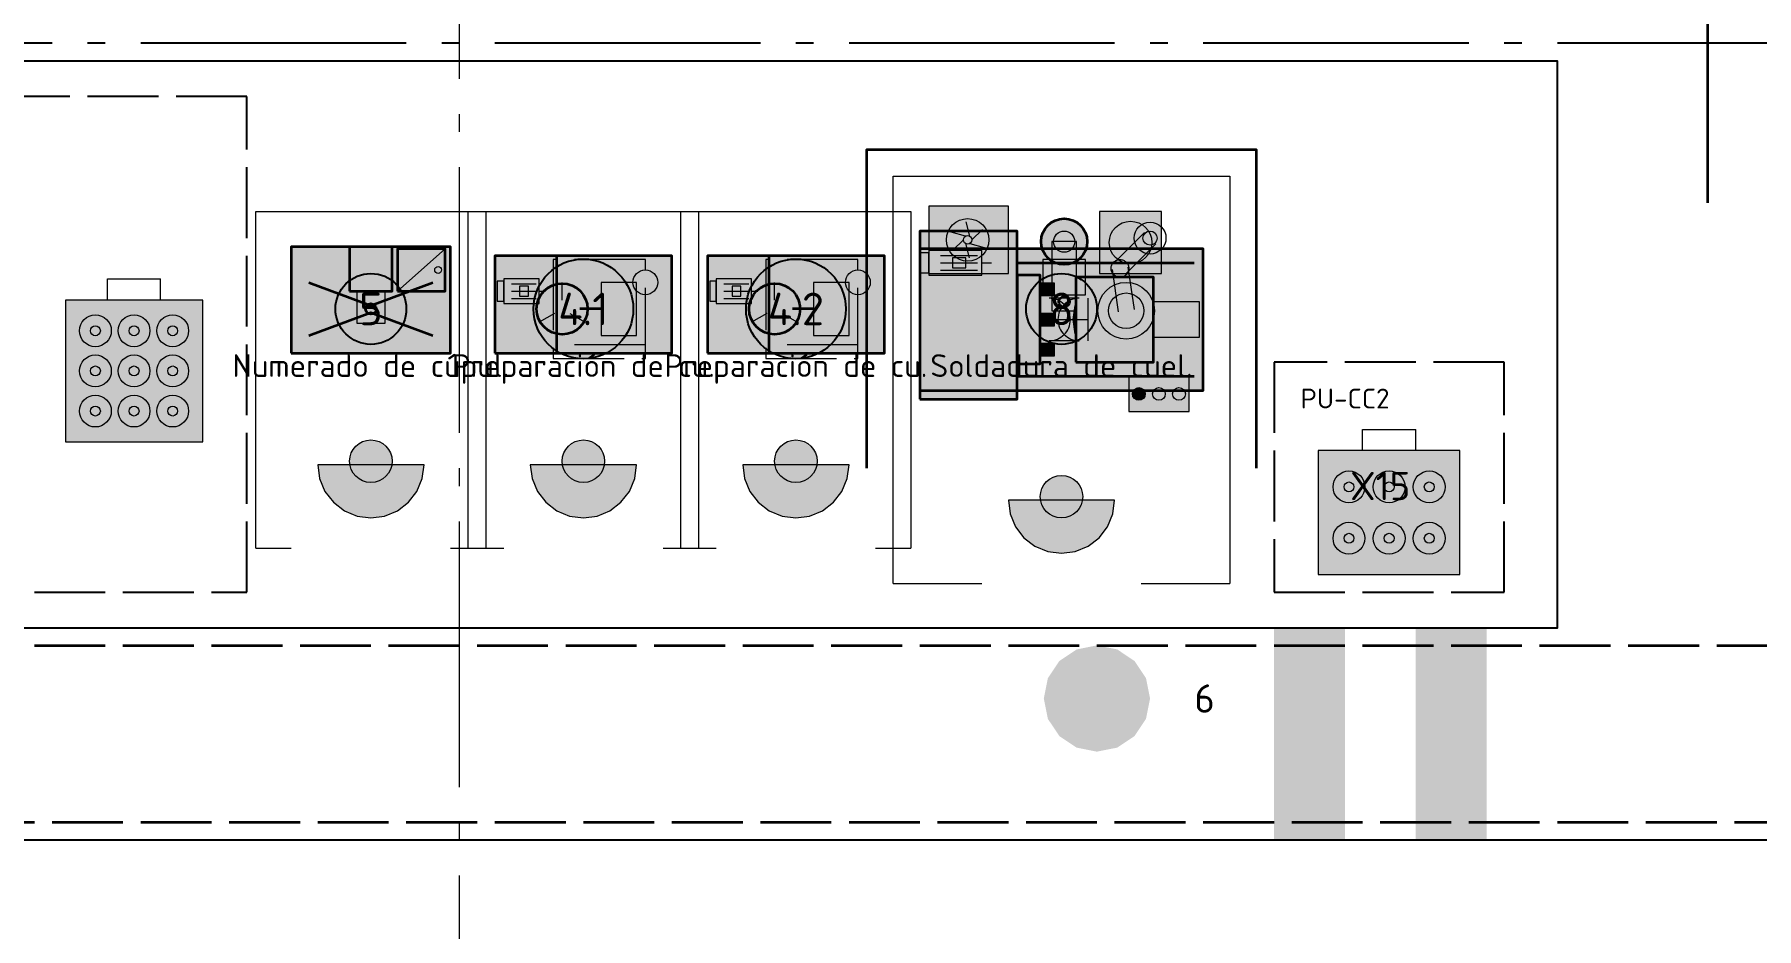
# Model space of a CAD drawing. Header units: millimetres. Extents: x 0 to 1682, y 0 to 1189.
# Drawn here: x 715 to 812.2, y 962 to 1012.5 of the extents above; entities that cross this region are included whole.
import ezdxf
from ezdxf.enums import TextEntityAlignment as Align

# ---------------------------------------------------------------- set-up
doc = ezdxf.new("R2010")
doc.units = ezdxf.units.MM
doc.linetypes.add('IRAM-E-TRAZOS', pattern=[5, 4, -1])
doc.linetypes.add('IRAM-F-TRAZO-PUNTO', pattern=[20, 15, -2, 1, -2])
for name, color, linetype, lineweight, true_color in [('A-AREA-TRABAJO', 30, 'CONTINUOUS', 13, 0xeb963c), ('A-EQUIPO', 30, 'CONTINUOUS', 35, 0xe67800), ('A-MAMPARA', 1, 'CONTINUOUS', 35, 0xc82828), ('A-PASILLO', 2, 'IRAM-E-TRAZOS', 35, 0xd7a500), ('A-PULMON', 6, 'IRAM-E-TRAZOS', 25, 0xdc00c8), ('A-SENDA', 2, 'CONTINUOUS', 25, 0xd7a500), ('A-ZONA-LOG', 5, 'IRAM-F-TRAZO-PUNTO', 25, 0x285ac8)]:
    doc.layers.add(name, color=color, linetype=linetype, lineweight=lineweight, true_color=true_color)
for name, color, linetype, lineweight in [('A-EJE', 1, 'IRAM-F-TRAZO-PUNTO', 18), ('A-EQUIPO-FINO', 8, 'CONTINUOUS', 13), ('A-EQUIPO-OCULTO', 8, 'IRAM-E-TRAZOS', 13), ('A-EQUIPO-RELLENO', 9, 'CONTINUOUS', 13), ('A-OPERARIO', 6, 'CONTINUOUS', 18), ('A-PASO', 7, 'CONTINUOUS', 25), ('A-SECTOR', 1, 'CONTINUOUS', 25), ('A-SEGURIDAD', 1, 'IRAM-E-TRAZOS', 18), ('A-TEXTO', 7, 'CONTINUOUS', 18), ('S-ESCAPE', 3, 'CONTINUOUS', 35), ('S-INCENDIO', 1, 'CONTINUOUS', 25)]:
    doc.layers.add(name, color=color, linetype=linetype, lineweight=lineweight)
doc.styles.add('ISO3098', font='isocpeur.ttf')

msp = doc.modelspace()

# ---------------------------------------------------------------- hatches: boundary and pattern name
at = {"layer": 'A-EQUIPO-RELLENO', "true_color": 0xcdd0d4}
h = msp.add_hatch(color=7, dxfattribs=at)
h.dxf.hatch_style = 1
h.paths.add_polyline_path([(765.5, 999), (770, 999), (770, 1002.8), (765.5, 1002.8)])
h = msp.add_hatch(color=7, dxfattribs=at)
h.dxf.hatch_style = 1
h.paths.add_polyline_path([(774.45, 1000.8), (774.406, 1001.136), (774.276, 1001.45), (774.069, 1001.719), (773.8, 1001.926), (773.486, 1002.056), (773.15, 1002.1), (772.814, 1002.056), (772.5, 1001.926), (772.231, 1001.719), (772.024, 1001.45), (771.894, 1001.136), (771.85, 1000.8), (771.894, 1000.464), (772.024, 1000.15), (772.231, 999.881), (772.5, 999.674), (772.814, 999.544), (773.15, 999.5), (773.486, 999.544), (773.8, 999.674), (774.069, 999.881), (774.276, 1000.15), (774.406, 1000.464)])
at = {"layer": 'A-EQUIPO-RELLENO', "true_color": 0xeeeeee}
h = msp.add_hatch(color=7, dxfattribs=at)
h.dxf.hatch_style = 1
h.paths.add_polyline_path([(775.15, 999), (778.65, 999), (778.65, 1002.5), (775.15, 1002.5)])
at = {"layer": 'A-EQUIPO-RELLENO', "true_color": 0xcdd0d4}
h = msp.add_hatch(color=7, dxfattribs=at)
h.dxf.hatch_style = 1
h.paths.add_polyline_path([(765, 991.9), (770.5, 991.9), (770.5, 1001.4), (765, 1001.4)])
at = {"layer": 'A-EQUIPO-RELLENO', "true_color": 0xeeeeee}
h = msp.add_hatch(color=7, dxfattribs=at)
h.dxf.hatch_style = 1
h.paths.add_polyline_path([(729.5, 994.5), (738.5, 994.5), (738.5, 1000.5), (729.5, 1000.5)])
at = {"layer": 'A-EQUIPO-RELLENO', "true_color": 0xcdd0d4}
h = msp.add_hatch(color=7, dxfattribs=at)
h.dxf.hatch_style = 1
h.paths.add_polyline_path([(732.8, 998), (735.2, 998), (735.2, 1000.5), (732.8, 1000.5)])
h = msp.add_hatch(color=7, dxfattribs=at)
h.dxf.hatch_style = 1
h.paths.add_polyline_path([(735.5, 998), (738.2, 998), (738.2, 1000.4), (735.5, 1000.4)])
at = {"layer": 'A-EQUIPO-RELLENO', "true_color": 0xeeeeee}
h = msp.add_hatch(color=7, dxfattribs=at)
h.dxf.hatch_style = 1
h.paths.add_polyline_path([(741, 994.5), (751, 994.5), (751, 1000), (741, 1000)])
at = {"layer": 'A-EQUIPO-RELLENO', "true_color": 0xcdd0d4}
h = msp.add_hatch(color=7, dxfattribs=at)
h.dxf.hatch_style = 1
h.paths.add_polyline_path([(741, 994.5), (744.5, 994.5), (744.5, 1000), (741, 1000)])
at = {"layer": 'A-EQUIPO-RELLENO', "true_color": 0xffffff}
h = msp.add_hatch(color=7, dxfattribs=at)
h.dxf.hatch_style = 1
h.paths.add_polyline_path([(748.816, 997), (748.745, 997.627), (748.537, 998.222), (748.202, 998.756), (747.756, 999.202), (747.222, 999.537), (746.627, 999.745), (746, 999.816), (745.373, 999.745), (744.778, 999.537), (744.244, 999.202), (743.798, 998.756), (743.463, 998.222), (743.255, 997.627), (743.184, 997), (743.255, 996.373), (743.463, 995.778), (743.798, 995.244), (744.244, 994.798), (744.778, 994.463), (745.373, 994.255), (746, 994.184), (746.627, 994.255), (747.222, 994.463), (747.756, 994.798), (748.202, 995.244), (748.537, 995.778), (748.745, 996.373)])
at = {"layer": 'A-EQUIPO-RELLENO', "true_color": 0xeeeeee}
h = msp.add_hatch(color=7, dxfattribs=at)
h.dxf.hatch_style = 1
h.paths.add_polyline_path([(753, 994.5), (763, 994.5), (763, 1000), (753, 1000)])
at = {"layer": 'A-EQUIPO-RELLENO', "true_color": 0xcdd0d4}
h = msp.add_hatch(color=7, dxfattribs=at)
h.dxf.hatch_style = 1
h.paths.add_polyline_path([(753, 994.5), (756.5, 994.5), (756.5, 1000), (753, 1000)])
at = {"layer": 'A-EQUIPO-RELLENO', "true_color": 0xffffff}
h = msp.add_hatch(color=7, dxfattribs=at)
h.dxf.hatch_style = 1
h.paths.add_polyline_path([(760.816, 997), (760.745, 997.627), (760.537, 998.222), (760.202, 998.756), (759.756, 999.202), (759.222, 999.537), (758.627, 999.745), (758, 999.816), (757.373, 999.745), (756.778, 999.537), (756.244, 999.202), (755.798, 998.756), (755.463, 998.222), (755.255, 997.627), (755.184, 997), (755.255, 996.373), (755.463, 995.778), (755.798, 995.244), (756.244, 994.798), (756.778, 994.463), (757.373, 994.255), (758, 994.184), (758.627, 994.255), (759.222, 994.463), (759.756, 994.798), (760.202, 995.244), (760.537, 995.778), (760.745, 996.373)])
at = {"layer": 'A-EQUIPO-RELLENO', "true_color": 0xeeeeee}
h = msp.add_hatch(color=7, dxfattribs=at)
h.dxf.hatch_style = 1
h.paths.add_polyline_path([(765, 992.4), (781, 992.4), (781, 1000.4), (765, 1000.4)])
at = {"layer": 'A-EQUIPO-RELLENO', "true_color": 0xcdd0d4}
h = msp.add_hatch(color=7, dxfattribs=at)
h.dxf.hatch_style = 1
h.paths.add_polyline_path([(765.5, 998.9), (768.5, 998.9), (768.5, 1000.3), (765.5, 1000.3)])
at = {"layer": 'A-EQUIPO-RELLENO', "true_color": 0xeeeeee}
h = msp.add_hatch(color=7, dxfattribs=at)
h.dxf.hatch_style = 1
h.paths.add_polyline_path([(771.95, 997.8), (774.35, 997.8), (774.35, 999.8), (771.95, 999.8)])
at = {"layer": 'A-EQUIPO-RELLENO', "true_color": 0xffffff}
h = msp.add_hatch(color=7, dxfattribs=at)
h.dxf.hatch_style = 1
h.paths.add_polyline_path([(736, 997), (735.95, 997.445), (735.802, 997.868), (735.564, 998.247), (735.247, 998.564), (734.868, 998.802), (734.445, 998.95), (734, 999), (733.555, 998.95), (733.132, 998.802), (732.753, 998.564), (732.436, 998.247), (732.198, 997.868), (732.05, 997.445), (732, 997), (732.05, 996.555), (732.198, 996.132), (732.436, 995.753), (732.753, 995.436), (733.132, 995.198), (733.555, 995.05), (734, 995), (734.445, 995.05), (734.868, 995.198), (735.247, 995.436), (735.564, 995.753), (735.802, 996.132), (735.95, 996.555)])
at = {"layer": 'A-EQUIPO-RELLENO', "true_color": 0xe2e7ee}
h = msp.add_hatch(color=7, dxfattribs=at)
h.dxf.hatch_style = 1
h.paths.add_polyline_path([(770.5, 993.9), (771.8, 993.9), (771.8, 998.9), (770.5, 998.9)])
at = {"layer": 'A-EQUIPO-RELLENO', "true_color": 0xffffff}
h = msp.add_hatch(color=7, dxfattribs=at)
h.dxf.hatch_style = 1
h.paths.add_polyline_path([(775, 997), (774.95, 997.445), (774.802, 997.868), (774.564, 998.247), (774.247, 998.564), (773.868, 998.802), (773.445, 998.95), (773, 999), (772.555, 998.95), (772.132, 998.802), (771.753, 998.564), (771.436, 998.247), (771.198, 997.868), (771.05, 997.445), (771, 997), (771.05, 996.555), (771.198, 996.132), (771.436, 995.753), (771.753, 995.436), (772.132, 995.198), (772.555, 995.05), (773, 995), (773.445, 995.05), (773.868, 995.198), (774.247, 995.436), (774.564, 995.753), (774.802, 996.132), (774.95, 996.555)])
at = {"layer": 'A-EQUIPO-RELLENO', "true_color": 0xcdd0d4}
h = msp.add_hatch(color=7, dxfattribs=at)
h.dxf.hatch_style = 1
h.paths.add_polyline_path([(773.8, 994), (778.2, 994), (778.2, 998.8), (773.8, 998.8)])
h = msp.add_hatch(color=7, dxfattribs=at)
h.dxf.hatch_style = 1
h.paths.add_polyline_path([(741.5, 997.3), (743.5, 997.3), (743.5, 998.7), (741.5, 998.7)])
h = msp.add_hatch(color=7, dxfattribs=at)
h.dxf.hatch_style = 1
h.paths.add_polyline_path([(747, 995.5), (749, 995.5), (749, 998.5), (747, 998.5)])
h = msp.add_hatch(color=7, dxfattribs=at)
h.dxf.hatch_style = 1
h.paths.add_polyline_path([(753.5, 997.3), (755.5, 997.3), (755.5, 998.7), (753.5, 998.7)])
h = msp.add_hatch(color=7, dxfattribs=at)
h.dxf.hatch_style = 1
h.paths.add_polyline_path([(759, 995.5), (761, 995.5), (761, 998.5), (759, 998.5)])
at = {"layer": 'A-EQUIPO-RELLENO', "true_color": 0x969ba0}
h = msp.add_hatch(color=7, dxfattribs=at)
h.dxf.hatch_style = 1
h.paths.add_polyline_path([(771.8, 997.75), (772.6, 997.75), (772.6, 998.45), (771.8, 998.45)])
at = {"layer": 'A-EQUIPO-RELLENO', "true_color": 0xfaf0fa}
h = msp.add_hatch(color=7, dxfattribs=at)
h.dxf.hatch_style = 1
h.paths.add_polyline_path([(716.75, 989.5), (724.5, 989.5), (724.5, 997.5), (716.75, 997.5)])
at = {"layer": 'A-EQUIPO-RELLENO', "true_color": 0xe2e7ee}
h = msp.add_hatch(color=7, dxfattribs=at)
h.dxf.hatch_style = 1
h.paths.add_polyline_path([(778.2, 995.4), (780.8, 995.4), (780.8, 997.4), (778.2, 997.4)])
at = {"layer": 'A-EQUIPO-RELLENO', "true_color": 0x969ba0}
h = msp.add_hatch(color=7, dxfattribs=at)
h.dxf.hatch_style = 1
h.paths.add_polyline_path([(771.8, 996.05), (772.6, 996.05), (772.6, 996.75), (771.8, 996.75)])
h = msp.add_hatch(color=7, dxfattribs=at)
h.dxf.hatch_style = 1
h.paths.add_polyline_path([(771.8, 994.35), (772.6, 994.35), (772.6, 995.05), (771.8, 995.05)])
at = {"layer": 'A-EQUIPO-RELLENO', "true_color": 0xcdd0d4}
h = msp.add_hatch(color=7, dxfattribs=at)
h.dxf.hatch_style = 1
h.paths.add_polyline_path([(776.8, 991.2), (780.2, 991.2), (780.2, 993.2), (776.8, 993.2)])
at = {"layer": 'A-EQUIPO-RELLENO', "true_color": 0xdc2828}
h = msp.add_hatch(color=7, dxfattribs=at)
h.dxf.hatch_style = 1
h.paths.add_polyline_path([(777.727, 992.2), (777.714, 992.293), (777.678, 992.38), (777.621, 992.455), (777.547, 992.512), (777.46, 992.548), (777.367, 992.56), (777.273, 992.548), (777.187, 992.512), (777.112, 992.455), (777.055, 992.38), (777.019, 992.293), (777.007, 992.2), (777.019, 992.107), (777.055, 992.02), (777.112, 991.945), (777.187, 991.888), (777.273, 991.852), (777.367, 991.84), (777.46, 991.852), (777.547, 991.888), (777.621, 991.945), (777.678, 992.02), (777.714, 992.107)])
at = {"layer": 'A-EQUIPO-RELLENO', "true_color": 0xffffff}
h = msp.add_hatch(color=7, dxfattribs=at)
h.dxf.hatch_style = 1
h.paths.add_polyline_path([(735.2, 988.4), (735.159, 988.711), (735.039, 989), (734.849, 989.249), (734.6, 989.439), (734.311, 989.559), (734, 989.6), (733.689, 989.559), (733.4, 989.439), (733.151, 989.249), (732.961, 989), (732.841, 988.711), (732.8, 988.4), (732.841, 988.089), (732.961, 987.8), (733.151, 987.551), (733.4, 987.361), (733.689, 987.241), (734, 987.2), (734.311, 987.241), (734.6, 987.361), (734.849, 987.551), (735.039, 987.8), (735.159, 988.089)])
h = msp.add_hatch(color=7, dxfattribs=at)
h.dxf.hatch_style = 1
h.paths.add_polyline_path([(747.2, 988.4), (747.159, 988.711), (747.039, 989), (746.849, 989.249), (746.6, 989.439), (746.311, 989.559), (746, 989.6), (745.689, 989.559), (745.4, 989.439), (745.151, 989.249), (744.961, 989), (744.841, 988.711), (744.8, 988.4), (744.841, 988.089), (744.961, 987.8), (745.151, 987.551), (745.4, 987.361), (745.689, 987.241), (746, 987.2), (746.311, 987.241), (746.6, 987.361), (746.849, 987.551), (747.039, 987.8), (747.159, 988.089)])
h = msp.add_hatch(color=7, dxfattribs=at)
h.dxf.hatch_style = 1
h.paths.add_polyline_path([(759.2, 988.4), (759.159, 988.711), (759.039, 989), (758.849, 989.249), (758.6, 989.439), (758.311, 989.559), (758, 989.6), (757.689, 989.559), (757.4, 989.439), (757.151, 989.249), (756.961, 989), (756.841, 988.711), (756.8, 988.4), (756.841, 988.089), (756.961, 987.8), (757.151, 987.551), (757.4, 987.361), (757.689, 987.241), (758, 987.2), (758.311, 987.241), (758.6, 987.361), (758.849, 987.551), (759.039, 987.8), (759.159, 988.089)])
at = {"layer": 'A-EQUIPO-RELLENO', "true_color": 0xfae1f5}
h = msp.add_hatch(color=7, dxfattribs=at)
h.dxf.hatch_style = 1
h.paths.add_polyline_path([(731, 988.2), (731.102, 987.424), (731.402, 986.7), (731.879, 986.079), (732.5, 985.602), (733.224, 985.302), (734, 985.2), (734.776, 985.302), (735.5, 985.602), (736.121, 986.079), (736.598, 986.7), (736.898, 987.424), (737, 988.2), (731, 988.2)])
h = msp.add_hatch(color=7, dxfattribs=at)
h.dxf.hatch_style = 1
h.paths.add_polyline_path([(743, 988.2), (743.102, 987.424), (743.402, 986.7), (743.879, 986.079), (744.5, 985.602), (745.224, 985.302), (746, 985.2), (746.776, 985.302), (747.5, 985.602), (748.121, 986.079), (748.598, 986.7), (748.898, 987.424), (749, 988.2), (743, 988.2)])
h = msp.add_hatch(color=7, dxfattribs=at)
h.dxf.hatch_style = 1
h.paths.add_polyline_path([(755, 988.2), (755.102, 987.424), (755.402, 986.7), (755.879, 986.079), (756.5, 985.602), (757.224, 985.302), (758, 985.2), (758.776, 985.302), (759.5, 985.602), (760.121, 986.079), (760.598, 986.7), (760.898, 987.424), (761, 988.2), (755, 988.2)])
at = {"layer": 'A-EQUIPO-RELLENO', "true_color": 0xfaf0fa}
h = msp.add_hatch(color=7, dxfattribs=at)
h.dxf.hatch_style = 1
h.paths.add_polyline_path([(787.5, 982), (795.5, 982), (795.5, 989), (787.5, 989)])
at = {"layer": 'A-EQUIPO-RELLENO', "true_color": 0xffffff}
h = msp.add_hatch(color=7, dxfattribs=at)
h.dxf.hatch_style = 1
h.paths.add_polyline_path([(774.2, 986.4), (774.159, 986.711), (774.039, 987), (773.849, 987.249), (773.6, 987.439), (773.311, 987.559), (773, 987.6), (772.689, 987.559), (772.4, 987.439), (772.151, 987.249), (771.961, 987), (771.841, 986.711), (771.8, 986.4), (771.841, 986.089), (771.961, 985.8), (772.151, 985.551), (772.4, 985.361), (772.689, 985.241), (773, 985.2), (773.311, 985.241), (773.6, 985.361), (773.849, 985.551), (774.039, 985.8), (774.159, 986.089)])
at = {"layer": 'A-EQUIPO-RELLENO', "true_color": 0xfae1f5}
h = msp.add_hatch(color=7, dxfattribs=at)
h.dxf.hatch_style = 1
h.paths.add_polyline_path([(770, 986.2), (770.102, 985.424), (770.402, 984.7), (770.879, 984.079), (771.5, 983.602), (772.224, 983.302), (773, 983.2), (773.776, 983.302), (774.5, 983.602), (775.121, 984.079), (775.598, 984.7), (775.898, 985.424), (776, 986.2), (770, 986.2)])
at = {"layer": 'A-SENDA', "true_color": 0xd7a500}
h = msp.add_hatch(color=7, dxfattribs=at)
h.dxf.hatch_style = 1
h.paths.add_polyline_path([(785, 967), (789, 967), (789, 979), (785, 979)])
h = msp.add_hatch(color=7, dxfattribs=at)
h.dxf.hatch_style = 1
h.paths.add_polyline_path([(793, 967), (797, 967), (797, 979), (793, 979)])
at = {"layer": 'S-INCENDIO', "true_color": 0xd20000}
h = msp.add_hatch(color=7, dxfattribs=at)
h.dxf.hatch_style = 1
h.paths.add_polyline_path([(778, 975), (777.772, 976.148), (777.121, 977.121), (776.148, 977.772), (775, 978), (773.852, 977.772), (772.879, 977.121), (772.228, 976.148), (772, 975), (772.228, 973.852), (772.879, 972.879), (773.852, 972.228), (775, 972), (776.148, 972.228), (777.121, 972.879), (777.772, 973.852)])

# ---------------------------------------------------------------- linework, layer by layer
at = {"layer": 'A-AREA-TRABAJO'}
for p, q in [((727.5, 983.5), (729.5, 983.5)), ((738.5, 983.5), (740.5, 983.5)), ((739.5, 983.5), (741.5, 983.5)), ((750.5, 983.5), (752.5, 983.5)), ((751.5, 983.5), (753.5, 983.5)), ((762.5, 983.5), (764.5, 983.5)), ((763.5, 981.5), (768.5, 981.5)), ((777.5, 981.5), (782.5, 981.5))]:
    msp.add_line(p, q, dxfattribs=at)
for points in [[(763.5, 981.5), (763.5, 1004.5), (782.5, 1004.5), (782.5, 981.5)], [(727.5, 983.5), (727.5, 1002.5), (740.5, 1002.5), (740.5, 983.5)], [(739.5, 983.5), (739.5, 1002.5), (752.5, 1002.5), (752.5, 983.5)], [(751.5, 983.5), (751.5, 1002.5), (764.5, 1002.5), (764.5, 983.5)]]:
    msp.add_lwpolyline(points, dxfattribs=at)
at = {"layer": 'A-EJE'}
for p, q in [((739, 530), (739, 1060)), ((771.8, 996.4), (774.5, 996.4))]:
    msp.add_line(p, q, dxfattribs=at)
at = {"layer": 'A-EQUIPO'}
for p, q in [((770.5, 999.6), (780.5, 999.6)), ((747, 997), (745.8, 997)), ((759, 997), (757.8, 997)), ((770.5, 993.2), (780.5, 993.2))]:
    msp.add_line(p, q, dxfattribs=at)
for points in [[(765, 991.9), (770.5, 991.9), (770.5, 1001.4), (765, 1001.4)], [(729.5, 994.5), (738.5, 994.5), (738.5, 1000.5), (729.5, 1000.5)], [(732.8, 998), (735.2, 998), (735.2, 1000.5), (732.8, 1000.5)], [(735.5, 998), (738.2, 998), (738.2, 1000.4), (735.5, 1000.4)], [(741, 994.5), (751, 994.5), (751, 1000), (741, 1000)], [(741, 994.5), (744.5, 994.5), (744.5, 1000), (741, 1000)], [(753, 994.5), (763, 994.5), (763, 1000), (753, 1000)], [(753, 994.5), (756.5, 994.5), (756.5, 1000), (753, 1000)], [(765, 992.4), (781, 992.4), (781, 1000.4), (765, 1000.4)], [(770.5, 993.9), (771.8, 993.9), (771.8, 998.9), (770.5, 998.9)], [(773.8, 994), (778.2, 994), (778.2, 998.8), (773.8, 998.8)]]:
    msp.add_lwpolyline(points, close=True, dxfattribs=at)
for points in [[(730.5, 998.5), (734, 997.2), (737.5, 998.5)], [(773.8, 995.6), (773.7, 996.4), (773.8, 997.2)], [(730.5, 995.5), (734, 996.8), (737.5, 995.5)]]:
    msp.add_lwpolyline(points, dxfattribs=at)
for centre, radius in [((773.15, 1000.8), 1.3), ((744.8, 997), 1.44), ((756.8, 997), 1.44), ((734, 997), 0.3), ((773.15, 997.4), 0.3)]:
    msp.add_circle(centre, radius, dxfattribs=at)
at = {"layer": 'A-EQUIPO-FINO'}
for p, q in [((735.5, 998), (738.2, 1000.4)), ((766.16, 1000.02), (768.26, 1000.02)), ((766.16, 999.6), (768.26, 999.6)), ((766.16, 999.18), (768.26, 999.18)), ((768.5, 999.6), (769.04, 999.6)), ((741.94, 998.42), (743.34, 998.42)), ((741.94, 998), (743.34, 998)), ((743.5, 998), (743.86, 998)), ((744.8, 997.5), (744.8, 998.5)), ((753.94, 998.42), (755.34, 998.42)), ((753.94, 998), (755.34, 998)), ((755.5, 998), (755.86, 998)), ((756.8, 997.5), (756.8, 998.5)), ((741.94, 997.58), (743.34, 997.58)), ((753.94, 997.58), (755.34, 997.58)), ((771.8, 995.2), (771.8, 997.6)), ((774.5, 995.2), (774.5, 997.6)), ((744.367, 996.75), (743.501, 996.25)), ((745.233, 996.75), (746.099, 996.25)), ((756.367, 996.75), (755.501, 996.25)), ((757.233, 996.75), (758.099, 996.25))]:
    msp.add_line(p, q, dxfattribs=at)
for points in [[(765.5, 999), (770, 999), (770, 1002.8), (765.5, 1002.8)], [(775.15, 999), (778.65, 999), (778.65, 1002.5), (775.15, 1002.5)], [(764.96, 999.04), (765.5, 999.04), (765.5, 1000.16), (764.96, 1000.16)], [(765.5, 998.9), (768.5, 998.9), (768.5, 1000.3), (765.5, 1000.3)], [(766.85, 999.32), (767.6, 999.32), (767.6, 999.88), (766.85, 999.88)], [(771.95, 997.8), (774.35, 997.8), (774.35, 999.8), (771.95, 999.8)], [(741.14, 997.44), (741.5, 997.44), (741.5, 998.56), (741.14, 998.56)], [(741.5, 997.3), (743.5, 997.3), (743.5, 998.7), (741.5, 998.7)], [(742.4, 997.72), (742.9, 997.72), (742.9, 998.28), (742.4, 998.28)], [(747, 995.5), (749, 995.5), (749, 998.5), (747, 998.5)], [(753.14, 997.44), (753.5, 997.44), (753.5, 998.56), (753.14, 998.56)], [(753.5, 997.3), (755.5, 997.3), (755.5, 998.7), (753.5, 998.7)], [(754.4, 997.72), (754.9, 997.72), (754.9, 998.28), (754.4, 998.28)], [(759, 995.5), (761, 995.5), (761, 998.5), (759, 998.5)], [(771.8, 997.75), (772.6, 997.75), (772.6, 998.45), (771.8, 998.45)], [(778.2, 995.4), (780.8, 995.4), (780.8, 997.4), (778.2, 997.4)], [(771.8, 996.05), (772.6, 996.05), (772.6, 996.75), (771.8, 996.75)], [(771.8, 994.35), (772.6, 994.35), (772.6, 995.05), (771.8, 995.05)], [(776.8, 991.2), (780.2, 991.2), (780.2, 993.2), (776.8, 993.2)]]:
    msp.add_lwpolyline(points, close=True, dxfattribs=at)
for points in [[(767.82, 1001.108), (767.611, 1001.916)], [(767.58, 1001.108), (766.776, 1001.331)], [(767.46, 1000.9), (766.864, 1000.315)], [(767.94, 1000.9), (768.536, 1001.485)], [(767.58, 1000.692), (767.789, 999.884)], [(767.82, 1000.692), (768.624, 1000.469)]]:
    msp.add_lwpolyline(points, dxfattribs=at)
for centre, radius in [((767.7, 1000.9), 1.2), ((776.9, 1000.75), 1.2), ((778, 1001), 0.9), ((767.7, 1000.9), 0.24), ((773.15, 1000.8), 0.6), ((778, 1001), 0.4), ((737.795, 999.2), 0.192), ((749.5, 998.5), 0.7), ((761.5, 998.5), 0.7), ((776.65, 996.9), 1.6), ((776.65, 996.9), 1), ((718.442, 995.767), 0.9), ((718.442, 995.767), 0.28), ((720.625, 995.767), 0.9), ((720.625, 995.767), 0.28), ((722.808, 995.767), 0.9), ((722.808, 995.767), 0.28), ((718.442, 993.5), 0.9), ((720.625, 993.5), 0.9), ((722.808, 993.5), 0.9), ((718.442, 993.5), 0.28), ((720.625, 993.5), 0.28), ((722.808, 993.5), 0.28), ((718.442, 991.233), 0.9), ((720.625, 991.233), 0.9), ((722.808, 991.233), 0.9), ((777.367, 992.2), 0.36), ((778.5, 992.2), 0.36), ((779.633, 992.2), 0.36), ((718.442, 991.233), 0.28), ((720.625, 991.233), 0.28), ((722.808, 991.233), 0.28), ((789.233, 986.95), 0.9), ((789.233, 986.95), 0.28), ((791.5, 986.95), 0.9), ((791.5, 986.95), 0.28), ((793.767, 986.95), 0.9), ((793.767, 986.95), 0.28), ((789.233, 984.05), 0.9), ((789.233, 984.05), 0.28), ((791.5, 984.05), 0.9), ((791.5, 984.05), 0.28), ((793.767, 984.05), 0.9), ((793.767, 984.05), 0.28)]:
    msp.add_circle(centre, radius, dxfattribs=at)
at = {"layer": 'A-EQUIPO-OCULTO'}
for p, q in [((777.681, 1001.317), (775.981, 999.605)), ((778.319, 1000.683), (776.619, 998.97)), ((775.855, 999.222), (776.205, 996.835)), ((776.745, 999.353), (777.095, 996.965)), ((774, 997.6), (772.3, 997.6)), ((745.5, 995), (750.5, 995)), ((757.5, 995), (762.5, 995)), ((774, 995.2), (772.3, 995.2))]:
    msp.add_line(p, q, dxfattribs=at)
for points in [[(772.45, 996.9), (773.85, 996.9), (773.85, 1000.8), (772.45, 1000.8)], [(733.2, 996.2), (734.8, 996.2), (734.8, 998), (733.2, 998)]]:
    msp.add_lwpolyline(points, close=True, dxfattribs=at)
msp.add_circle((776.3, 999.288), 0.5, dxfattribs=at)
for centre, start, end in [((772.3, 996.4), 270, 90), ((774, 996.4), 90, 270)]:
    msp.add_arc(centre, 1.2, start, end, dxfattribs=at)
at = {"layer": 'A-MAMPARA'}
msp.add_lwpolyline([(762, 988), (762, 1006), (784, 1006), (784, 988)], dxfattribs=at)
at = {"layer": 'A-OPERARIO'}
for p, q in [((719.125, 997.5), (719.125, 998.7)), ((719.125, 998.7), (722.125, 998.7)), ((722.125, 997.5), (722.125, 998.7)), ((790, 989), (790, 990.2)), ((790, 990.2), (793, 990.2)), ((793, 989), (793, 990.2))]:
    msp.add_line(p, q, dxfattribs=at)
for points in [[(716.75, 989.5), (724.5, 989.5), (724.5, 997.5), (716.75, 997.5)], [(731, 988.2), (731.102, 987.424), (731.402, 986.7), (731.879, 986.079), (732.5, 985.602), (733.224, 985.302), (734, 985.2), (734.776, 985.302), (735.5, 985.602), (736.121, 986.079), (736.598, 986.7), (736.898, 987.424), (737, 988.2)], [(743, 988.2), (743.102, 987.424), (743.402, 986.7), (743.879, 986.079), (744.5, 985.602), (745.224, 985.302), (746, 985.2), (746.776, 985.302), (747.5, 985.602), (748.121, 986.079), (748.598, 986.7), (748.898, 987.424), (749, 988.2)], [(755, 988.2), (755.102, 987.424), (755.402, 986.7), (755.879, 986.079), (756.5, 985.602), (757.224, 985.302), (758, 985.2), (758.776, 985.302), (759.5, 985.602), (760.121, 986.079), (760.598, 986.7), (760.898, 987.424), (761, 988.2)], [(787.5, 982), (795.5, 982), (795.5, 989), (787.5, 989)], [(770, 986.2), (770.102, 985.424), (770.402, 984.7), (770.879, 984.079), (771.5, 983.602), (772.224, 983.302), (773, 983.2), (773.776, 983.302), (774.5, 983.602), (775.121, 984.079), (775.598, 984.7), (775.898, 985.424), (776, 986.2)]]:
    msp.add_lwpolyline(points, close=True, dxfattribs=at)
for centre in [(734, 988.4), (746, 988.4), (758, 988.4), (773, 986.4)]:
    msp.add_circle(centre, 1.2, dxfattribs=at)
at = {"layer": 'A-PASILLO'}
for p, q in [((585, 978), (1215, 978)), ((950, 968), (585, 968))]:
    msp.add_line(p, q, dxfattribs=at)
at = {"layer": 'A-PASO'}
for centre, radius in [((746, 997), 2.816), ((758, 997), 2.816), ((734, 997), 2), ((773, 997), 2)]:
    msp.add_circle(centre, radius, dxfattribs=at)
at = {"layer": 'A-PULMON'}
for points in [[(685, 981), (727, 981), (727, 1009), (685, 1009)], [(785, 981), (798, 981), (798, 994), (785, 994)]]:
    msp.add_lwpolyline(points, close=True, dxfattribs=at)
at = {"layer": 'A-SECTOR'}
for points in [[(684, 979), (801, 979), (801, 1011), (684, 1011)], [(675, 922), (885, 922), (885, 967), (675, 967)]]:
    msp.add_lwpolyline(points, close=True, dxfattribs=at)
at = {"layer": 'A-SEGURIDAD'}
for points in [[(744.3, 994.2), (749.5, 994.2), (749.5, 999.8), (744.3, 999.8)], [(756.3, 994.2), (761.5, 994.2), (761.5, 999.8), (756.3, 999.8)]]:
    msp.add_lwpolyline(points, close=True, dxfattribs=at)
at = {"layer": 'A-ZONA-LOG'}
msp.add_lwpolyline([(586, 820), (1216, 820), (1216, 1012), (586, 1012)], close=True, dxfattribs=at)
at = {"layer": 'S-ESCAPE'}
msp.add_line((809.5, 1003), (809.5, 1025), dxfattribs=at)

# ---------------------------------------------------------------- texts
at = {"layer": 'A-PASO', "style": 'ISO3098'}
for s, p in [('5', (734, 997)), ('4.1', (746, 997)), ('4.2', (758, 997)), ('8', (773, 997))]:
    msp.add_text(s, height=1.84, dxfattribs=at).set_placement(p, align=Align.MIDDLE_CENTER)
at = {"layer": 'A-PULMON', "style": 'ISO3098'}
msp.add_text('PU-CC2', height=1.12, dxfattribs=at).set_placement((786.5, 992.5), align=Align.TOP_LEFT)
at = {"layer": 'A-TEXTO', "style": 'ISO3098'}
for s, p in [('Numerado de cúpul.', (734, 994.44)), ('Preparación de cu.', (746, 994.44)), ('Preparación de cu.', (758, 994.44)), ('Soldadura de cuel.', (773, 994.44))]:
    msp.add_text(s, height=1.28, dxfattribs=at).set_placement(p, align=Align.TOP_CENTER)
msp.add_text('X15', height=1.6, dxfattribs=at).set_placement((791, 987), align=Align.MIDDLE_CENTER)
at = {"layer": 'S-INCENDIO', "style": 'ISO3098'}
msp.add_text('6', height=1.6, dxfattribs=at).set_placement((780.5, 975), align=Align.MIDDLE_LEFT)

doc.saveas('drawing.dxf')
